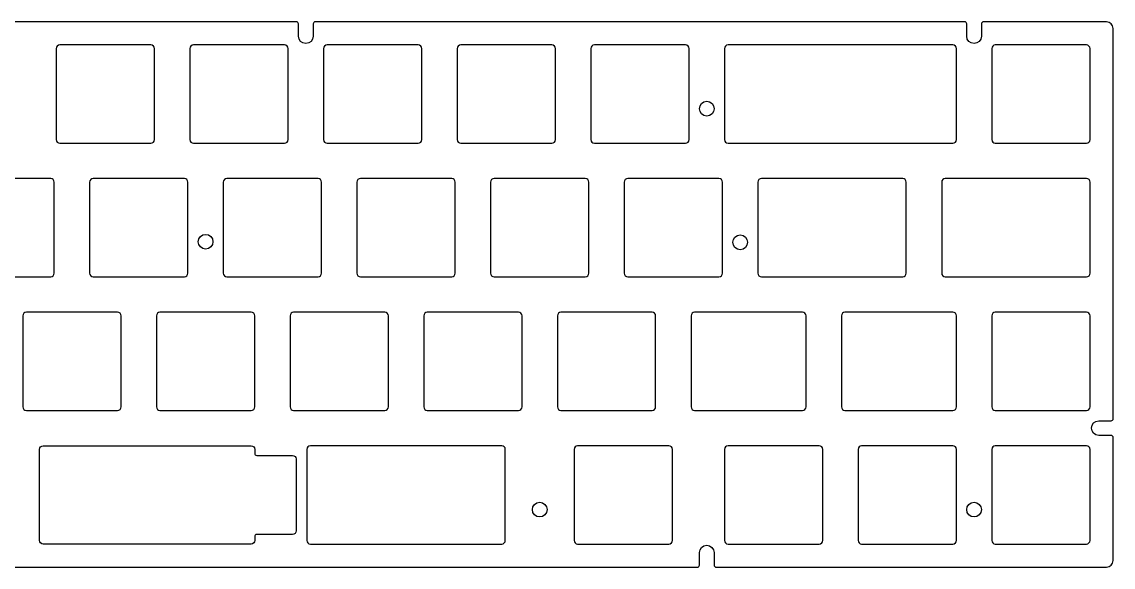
# Model space of a CAD drawing. Header units: millimetres. Extents: x -270 to 55, y 15 to 93.
# Drawn here: x -100.6 to 55, y 14.8 to 92.6 of the extents above; entities that cross this region are included whole.
import ezdxf

# ---------------------------------------------------------------- set-up
doc = ezdxf.new("R2010")
doc.units = ezdxf.units.MM
doc.header["$MEASUREMENT"] = 0
doc.layers.add('Layer 1', color=7, linetype='Continuous')

msp = doc.modelspace()

# ---------------------------------------------------------------- linework, layer by layer
at = {"layer": 'Layer 1'}
for points, knots in [([(-269.4598, 14.8023), (-269.9823, 14.8023), (-270.4096, 15.2299), (-270.4096, 15.7523), (-270.4096, 15.7523), (-270.4096, 15.7523), (-270.4096, 33.2774), (-270.4096, 33.2774), (-270.4096, 33.2774), (-270.4096, 33.443), (-270.2753, 33.5773), (-270.1096, 33.5773), (-270.1096, 33.5773), (-270.1096, 33.5773), (-268.3597, 33.5774), (-268.3597, 33.5774), (-268.3597, 33.5774), (-268.3597, 33.5774), (-268.3595, 33.5773), (-268.3595, 33.5773), (-268.3595, 33.5773), (-267.782, 33.5773), (-267.3096, 34.0498), (-267.3096, 34.6272), (-267.3096, 34.6272), (-267.3096, 34.6272), (-267.3096, 34.6274), (-267.3096, 34.6274), (-267.3096, 34.6274), (-267.3096, 35.2048), (-267.782, 35.6773), (-268.3595, 35.6774), (-268.3595, 35.6774), (-268.3595, 35.6774), (-268.3597, 35.6773), (-268.3597, 35.6773), (-268.3597, 35.6773), (-268.943, 35.6773), (-269.5263, 35.6773), (-270.1096, 35.6773), (-270.1096, 35.6773), (-270.2753, 35.6773), (-270.4096, 35.8116), (-270.4096, 35.9774), (-270.4096, 35.9774), (-270.4096, 35.9774), (-270.4096, 91.6021), (-270.4096, 91.6021), (-270.4096, 91.6021), (-270.4096, 92.1245), (-269.9823, 92.5521), (-269.4598, 92.5521), (-269.4598, 92.5521), (-269.4598, 92.5521), (-251.9356, 92.5521), (-251.9356, 92.5521), (-251.9356, 92.5521), (-251.7699, 92.5521), (-251.6356, 92.4178), (-251.6356, 92.2521), (-251.6356, 92.2521), (-251.6356, 92.2521), (-251.6356, 90.5022), (-251.6356, 90.5022), (-251.6356, 90.5022), (-251.6356, 90.5022), (-251.6356, 90.502), (-251.6356, 90.502), (-251.6356, 90.502), (-251.6356, 89.9245), (-251.1632, 89.4521), (-250.5858, 89.4521), (-250.5858, 89.4521), (-250.5858, 89.4521), (-250.5855, 89.4521), (-250.5855, 89.4521), (-250.5855, 89.4521), (-250.0081, 89.4521), (-249.5356, 89.9245), (-249.5356, 90.502), (-249.5356, 90.502), (-249.5356, 90.502), (-249.5356, 90.5022), (-249.5356, 90.5022), (-249.5356, 90.5022), (-249.5356, 91.1188), (-249.5356, 91.6355), (-249.5356, 92.2521), (-249.5356, 92.2521), (-249.5356, 92.4178), (-249.4013, 92.5521), (-249.2356, 92.5521), (-249.2356, 92.5521), (-249.2356, 92.5521), (-156.6853, 92.5521), (-156.6853, 92.5521), (-156.6853, 92.5521), (-156.5196, 92.5521), (-156.3853, 92.4178), (-156.3853, 92.2521), (-156.3853, 92.2521), (-156.3853, 91.6688), (-156.3853, 91.0855), (-156.3853, 90.5022), (-156.3853, 90.5022), (-156.3853, 90.5022), (-156.3853, 90.502), (-156.3853, 90.502), (-156.3853, 90.502), (-156.3853, 89.9245), (-155.9129, 89.4521), (-155.3355, 89.4521), (-155.3355, 89.4521), (-155.3355, 89.4521), (-155.3352, 89.4521), (-155.3352, 89.4521), (-155.3352, 89.4521), (-154.7578, 89.4521), (-154.2853, 89.9245), (-154.2853, 90.502), (-154.2853, 90.502), (-154.2853, 90.502), (-154.2853, 90.5022), (-154.2853, 90.5022), (-154.2853, 90.5022), (-154.2853, 91.0855), (-154.2853, 91.6688), (-154.2853, 92.2521), (-154.2853, 92.2521), (-154.2853, 92.4178), (-154.151, 92.5521), (-153.9853, 92.5521), (-153.9853, 92.5521), (-153.9853, 92.5521), (-61.435, 92.5521), (-61.435, 92.5521), (-61.435, 92.5521), (-61.2693, 92.5521), (-61.135, 92.4178), (-61.135, 92.2521), (-61.135, 92.2521), (-61.135, 91.6688), (-61.135, 91.0855), (-61.135, 90.5022), (-61.135, 90.5022), (-61.135, 90.5022), (-61.135, 90.502), (-61.135, 90.502), (-61.135, 90.502), (-61.135, 89.9245), (-60.6626, 89.4521), (-60.0852, 89.4521), (-60.0852, 89.4521), (-60.0852, 89.4521), (-60.0849, 89.4521), (-60.0849, 89.4521), (-60.0849, 89.4521), (-59.5075, 89.4521), (-59.035, 89.9245), (-59.035, 90.502), (-59.035, 90.502), (-59.035, 90.502), (-59.035, 90.5022), (-59.035, 90.5022), (-59.035, 90.5022), (-59.035, 90.5022), (-59.035, 92.2521), (-59.035, 92.2521), (-59.035, 92.2521), (-59.035, 92.4178), (-58.9007, 92.5521), (-58.735, 92.5521), (-58.735, 92.5521), (-58.735, 92.5521), (33.8151, 92.5521), (33.8151, 92.5521), (33.8151, 92.5521), (33.9808, 92.5521), (34.1151, 92.4178), (34.1151, 92.2521), (34.1151, 92.2521), (34.1151, 91.6688), (34.1151, 91.0855), (34.1151, 90.5022), (34.1151, 90.5022), (34.1151, 90.5022), (34.1151, 90.502), (34.1151, 90.502), (34.1151, 90.502), (34.1151, 89.9245), (34.5875, 89.4521), (35.1649, 89.4521), (35.1649, 89.4521), (35.1649, 89.4521), (35.1652, 89.4521), (35.1652, 89.4521), (35.1652, 89.4521), (35.7426, 89.4521), (36.2151, 89.9245), (36.2151, 90.502), (36.2151, 90.502), (36.2151, 90.502), (36.2151, 90.5022), (36.2151, 90.5022), (36.2151, 90.5022), (36.2151, 91.0855), (36.2151, 91.6688), (36.2151, 92.2521), (36.2151, 92.2521), (36.2151, 92.4178), (36.3494, 92.5521), (36.5151, 92.5521), (36.5151, 92.5521), (36.5151, 92.5521), (54.0404, 92.5521), (54.0404, 92.5521), (54.0404, 92.5521), (54.5629, 92.5521), (54.9902, 92.1245), (54.9902, 91.6021), (54.9902, 91.6021), (54.9902, 91.6021), (54.9902, 35.9773), (54.9902, 35.9773), (54.9902, 35.9773), (54.9902, 35.8116), (54.8559, 35.6773), (54.6902, 35.6773), (54.6902, 35.6773), (54.1069, 35.6773), (53.5236, 35.6773), (52.9403, 35.6773), (52.9403, 35.6773), (52.9403, 35.6773), (52.9401, 35.6773), (52.9401, 35.6773), (52.9401, 35.6773), (52.3626, 35.6773), (51.8902, 35.2048), (51.8902, 34.6274), (51.8902, 34.6274), (51.8902, 34.6274), (51.8902, 34.6271), (51.8902, 34.6271), (51.8902, 34.6271), (51.8902, 34.0497), (52.3626, 33.5773), (52.9401, 33.5773), (52.9401, 33.5773), (52.9401, 33.5773), (52.9403, 33.5773), (52.9403, 33.5773), (52.9403, 33.5773), (53.5236, 33.5773), (54.1069, 33.5773), (54.6902, 33.5773), (54.6902, 33.5773), (54.8559, 33.5773), (54.9902, 33.443), (54.9902, 33.2773), (54.9902, 33.2773), (54.9902, 33.2773), (54.9902, 15.7523), (54.9902, 15.7523), (54.9902, 15.7523), (54.9902, 15.2299), (54.5629, 14.8023), (54.0404, 14.8023), (54.0404, 14.8023), (54.0404, 14.8023), (-1.584, 14.8023), (-1.584, 14.8023), (-1.584, 14.8023), (-1.7497, 14.8023), (-1.884, 14.9366), (-1.884, 15.1023), (-1.884, 15.1023), (-1.884, 15.6856), (-1.884, 16.2931), (-1.884, 16.8764), (-1.884, 16.8764), (-1.884, 16.8764), (-1.884, 16.8766), (-1.884, 16.8766), (-1.884, 16.8766), (-1.884, 17.4541), (-2.3564, 17.9265), (-2.9338, 17.9265), (-2.9338, 17.9265), (-2.9338, 17.9265), (-2.9341, 17.9265), (-2.9341, 17.9265), (-2.9341, 17.9265), (-3.5115, 17.9265), (-3.984, 17.4541), (-3.984, 16.8766), (-3.984, 16.8766), (-3.984, 16.8766), (-3.984, 16.8764), (-3.984, 16.8764), (-3.984, 16.8764), (-3.984, 16.2931), (-3.984, 15.6856), (-3.984, 15.1023), (-3.984, 15.1023), (-3.984, 14.9366), (-4.1183, 14.8023), (-4.284, 14.8023), (-4.284, 14.8023), (-4.284, 14.8023), (-102.0058, 14.8023), (-102.0058, 14.8023), (-102.0058, 14.8023), (-102.1715, 14.8023), (-102.3058, 14.9366), (-102.3058, 15.1023), (-102.3058, 15.1023), (-102.3058, 15.6939), (-102.3058, 16.2856), (-102.3058, 16.8772), (-102.3058, 16.8772), (-102.3058, 16.8772), (-102.3058, 16.8774), (-102.3058, 16.8774), (-102.3058, 16.8774), (-102.3058, 17.4549), (-102.7782, 17.9273), (-103.3556, 17.9273), (-103.3556, 17.9273), (-103.3556, 17.9273), (-103.3559, 17.9273), (-103.3559, 17.9273), (-103.3559, 17.9273), (-103.9333, 17.9273), (-104.4058, 17.4549), (-104.4058, 16.8774), (-104.4058, 16.8774), (-104.4058, 16.8774), (-104.4058, 16.8772), (-104.4058, 16.8772), (-104.4058, 16.8772), (-104.4058, 16.2856), (-104.4058, 15.6939), (-104.4058, 15.1023), (-104.4058, 15.1023), (-104.4058, 14.9366), (-104.5401, 14.8023), (-104.7058, 14.8023), (-104.7058, 14.8023), (-104.7058, 14.8023), (-211.1321, 14.8023), (-211.1321, 14.8023), (-211.1321, 14.8023), (-211.2978, 14.8023), (-211.4321, 14.9366), (-211.4321, 15.1023), (-211.4321, 15.1023), (-211.4321, 15.6939), (-211.4321, 16.2856), (-211.4321, 16.8772), (-211.4321, 16.8772), (-211.4321, 16.8772), (-211.4321, 16.8774), (-211.4321, 16.8774), (-211.4321, 16.8774), (-211.4321, 17.4549), (-211.9045, 17.9273), (-212.4819, 17.9273), (-212.4819, 17.9273), (-212.4819, 17.9273), (-212.4822, 17.9273), (-212.4822, 17.9273), (-212.4822, 17.9273), (-213.0596, 17.9273), (-213.5321, 17.4549), (-213.5321, 16.8774), (-213.5321, 16.8774), (-213.5321, 16.8774), (-213.5321, 16.8772), (-213.5321, 16.8772), (-213.5321, 16.8772), (-213.5321, 16.2856), (-213.5321, 15.6939), (-213.5321, 15.1023), (-213.5321, 15.1023), (-213.5321, 14.9366), (-213.6664, 14.8023), (-213.8321, 14.8023), (-213.8321, 14.8023), (-213.8321, 14.8023), (-269.4598, 14.8023), (-269.4598, 14.8023)], [0, 0, 0, 0, 0.01010101, 0.01010101, 0.01010101, 0.01010101, 0.02020202, 0.02020202, 0.02020202, 0.02020202, 0.03030303, 0.03030303, 0.03030303, 0.03030303, 0.04040404, 0.04040404, 0.04040404, 0.04040404, 0.05050505, 0.05050505, 0.05050505, 0.05050505, 0.06060606, 0.06060606, 0.06060606, 0.06060606, 0.07070707, 0.07070707, 0.07070707, 0.07070707, 0.08080808, 0.08080808, 0.08080808, 0.08080808, 0.09090909, 0.09090909, 0.09090909, 0.09090909, 0.1010101, 0.1010101, 0.1010101, 0.1010101, 0.11111111, 0.11111111, 0.11111111, 0.11111111, 0.12121212, 0.12121212, 0.12121212, 0.12121212, 0.13131313, 0.13131313, 0.13131313, 0.13131313, 0.14141414, 0.14141414, 0.14141414, 0.14141414, 0.15151515, 0.15151515, 0.15151515, 0.15151515, 0.16161616, 0.16161616, 0.16161616, 0.16161616, 0.17171717, 0.17171717, 0.17171717, 0.17171717, 0.18181818, 0.18181818, 0.18181818, 0.18181818, 0.19191919, 0.19191919, 0.19191919, 0.19191919, 0.2020202, 0.2020202, 0.2020202, 0.2020202, 0.21212121, 0.21212121, 0.21212121, 0.21212121, 0.22222222, 0.22222222, 0.22222222, 0.22222222, 0.23232323, 0.23232323, 0.23232323, 0.23232323, 0.24242424, 0.24242424, 0.24242424, 0.24242424, 0.25252525, 0.25252525, 0.25252525, 0.25252525, 0.26262626, 0.26262626, 0.26262626, 0.26262626, 0.27272727, 0.27272727, 0.27272727, 0.27272727, 0.28282828, 0.28282828, 0.28282828, 0.28282828, 0.29292929, 0.29292929, 0.29292929, 0.29292929, 0.3030303, 0.3030303, 0.3030303, 0.3030303, 0.31313131, 0.31313131, 0.31313131, 0.31313131, 0.32323232, 0.32323232, 0.32323232, 0.32323232, 0.33333333, 0.33333333, 0.33333333, 0.33333333, 0.34343434, 0.34343434, 0.34343434, 0.34343434, 0.35353535, 0.35353535, 0.35353535, 0.35353535, 0.36363636, 0.36363636, 0.36363636, 0.36363636, 0.37373737, 0.37373737, 0.37373737, 0.37373737, 0.38383838, 0.38383838, 0.38383838, 0.38383838, 0.39393939, 0.39393939, 0.39393939, 0.39393939, 0.4040404, 0.4040404, 0.4040404, 0.4040404, 0.41414141, 0.41414141, 0.41414141, 0.41414141, 0.42424242, 0.42424242, 0.42424242, 0.42424242, 0.43434343, 0.43434343, 0.43434343, 0.43434343, 0.44444444, 0.44444444, 0.44444444, 0.44444444, 0.45454545, 0.45454545, 0.45454545, 0.45454545, 0.46464646, 0.46464646, 0.46464646, 0.46464646, 0.47474747, 0.47474747, 0.47474747, 0.47474747, 0.48484848, 0.48484848, 0.48484848, 0.48484848, 0.49494949, 0.49494949, 0.49494949, 0.49494949, 0.50505051, 0.50505051, 0.50505051, 0.50505051, 0.51515152, 0.51515152, 0.51515152, 0.51515152, 0.52525253, 0.52525253, 0.52525253, 0.52525253, 0.53535354, 0.53535354, 0.53535354, 0.53535354, 0.54545455, 0.54545455, 0.54545455, 0.54545455, 0.55555556, 0.55555556, 0.55555556, 0.55555556, 0.56565657, 0.56565657, 0.56565657, 0.56565657, 0.57575758, 0.57575758, 0.57575758, 0.57575758, 0.58585859, 0.58585859, 0.58585859, 0.58585859, 0.5959596, 0.5959596, 0.5959596, 0.5959596, 0.60606061, 0.60606061, 0.60606061, 0.60606061, 0.61616162, 0.61616162, 0.61616162, 0.61616162, 0.62626263, 0.62626263, 0.62626263, 0.62626263, 0.63636364, 0.63636364, 0.63636364, 0.63636364, 0.64646465, 0.64646465, 0.64646465, 0.64646465, 0.65656566, 0.65656566, 0.65656566, 0.65656566, 0.66666667, 0.66666667, 0.66666667, 0.66666667, 0.67676768, 0.67676768, 0.67676768, 0.67676768, 0.68686869, 0.68686869, 0.68686869, 0.68686869, 0.6969697, 0.6969697, 0.6969697, 0.6969697, 0.70707071, 0.70707071, 0.70707071, 0.70707071, 0.71717172, 0.71717172, 0.71717172, 0.71717172, 0.72727273, 0.72727273, 0.72727273, 0.72727273, 0.73737374, 0.73737374, 0.73737374, 0.73737374, 0.74747475, 0.74747475, 0.74747475, 0.74747475, 0.75757576, 0.75757576, 0.75757576, 0.75757576, 0.76767677, 0.76767677, 0.76767677, 0.76767677, 0.77777778, 0.77777778, 0.77777778, 0.77777778, 0.78787879, 0.78787879, 0.78787879, 0.78787879, 0.7979798, 0.7979798, 0.7979798, 0.7979798, 0.80808081, 0.80808081, 0.80808081, 0.80808081, 0.81818182, 0.81818182, 0.81818182, 0.81818182, 0.82828283, 0.82828283, 0.82828283, 0.82828283, 0.83838384, 0.83838384, 0.83838384, 0.83838384, 0.84848485, 0.84848485, 0.84848485, 0.84848485, 0.85858586, 0.85858586, 0.85858586, 0.85858586, 0.86868687, 0.86868687, 0.86868687, 0.86868687, 0.87878788, 0.87878788, 0.87878788, 0.87878788, 0.88888889, 0.88888889, 0.88888889, 0.88888889, 0.8989899, 0.8989899, 0.8989899, 0.8989899, 0.90909091, 0.90909091, 0.90909091, 0.90909091, 0.91919192, 0.91919192, 0.91919192, 0.91919192, 0.92929293, 0.92929293, 0.92929293, 0.92929293, 0.93939394, 0.93939394, 0.93939394, 0.93939394, 0.94949495, 0.94949495, 0.94949495, 0.94949495, 0.95959596, 0.95959596, 0.95959596, 0.95959596, 0.96969697, 0.96969697, 0.96969697, 0.96969697, 0.97979798, 0.97979798, 0.97979798, 0.97979798, 1, 1, 1, 1]), ([(-95.159, 89.2519), (-95.159, 89.2519), (-82.1588, 89.2519), (-82.1588, 89.2519), (-82.1588, 89.2519), (-81.8838, 89.2519), (-81.6589, 89.0269), (-81.6589, 88.7519), (-81.6589, 88.7519), (-81.6589, 88.7519), (-81.6589, 75.7519), (-81.6589, 75.7519), (-81.6589, 75.7519), (-81.6589, 75.4769), (-81.8838, 75.2519), (-82.1588, 75.2519), (-82.1588, 75.2519), (-82.1588, 75.2519), (-95.159, 75.2519), (-95.159, 75.2519), (-95.159, 75.2519), (-95.434, 75.2519), (-95.6589, 75.4769), (-95.6589, 75.7519), (-95.6589, 75.7519), (-95.6589, 75.7519), (-95.6589, 88.7519), (-95.6589, 88.7519), (-95.6589, 88.7519), (-95.6589, 89.0269), (-95.434, 89.2519), (-95.159, 89.2519)], [0, 0, 0, 0, 0.11111111, 0.11111111, 0.11111111, 0.11111111, 0.22222222, 0.22222222, 0.22222222, 0.22222222, 0.33333333, 0.33333333, 0.33333333, 0.33333333, 0.44444444, 0.44444444, 0.44444444, 0.44444444, 0.55555556, 0.55555556, 0.55555556, 0.55555556, 0.66666667, 0.66666667, 0.66666667, 0.66666667, 0.77777778, 0.77777778, 0.77777778, 0.77777778, 1, 1, 1, 1]), ([(-76.109, 89.2519), (-76.109, 89.2519), (-63.1088, 89.2519), (-63.1088, 89.2519), (-63.1088, 89.2519), (-62.8338, 89.2519), (-62.6089, 89.0269), (-62.6089, 88.7519), (-62.6089, 88.7519), (-62.6089, 88.7519), (-62.6089, 75.7519), (-62.6089, 75.7519), (-62.6089, 75.7519), (-62.6089, 75.4769), (-62.8338, 75.2519), (-63.1088, 75.2519), (-63.1088, 75.2519), (-63.1088, 75.2519), (-76.109, 75.2519), (-76.109, 75.2519), (-76.109, 75.2519), (-76.384, 75.2519), (-76.6089, 75.4769), (-76.6089, 75.7519), (-76.6089, 75.7519), (-76.6089, 75.7519), (-76.6089, 88.7519), (-76.6089, 88.7519), (-76.6089, 88.7519), (-76.6089, 89.0269), (-76.384, 89.2519), (-76.109, 89.2519)], [0, 0, 0, 0, 0.11111111, 0.11111111, 0.11111111, 0.11111111, 0.22222222, 0.22222222, 0.22222222, 0.22222222, 0.33333333, 0.33333333, 0.33333333, 0.33333333, 0.44444444, 0.44444444, 0.44444444, 0.44444444, 0.55555556, 0.55555556, 0.55555556, 0.55555556, 0.66666667, 0.66666667, 0.66666667, 0.66666667, 0.77777778, 0.77777778, 0.77777778, 0.77777778, 1, 1, 1, 1]), ([(-57.0592, 89.2519), (-57.0592, 89.2519), (-44.059, 89.2519), (-44.059, 89.2519), (-44.059, 89.2519), (-43.784, 89.2519), (-43.5591, 89.0269), (-43.5591, 88.7519), (-43.5591, 88.7519), (-43.5591, 88.7519), (-43.5591, 75.7519), (-43.5591, 75.7519), (-43.5591, 75.7519), (-43.5591, 75.4769), (-43.784, 75.2519), (-44.059, 75.2519), (-44.059, 75.2519), (-44.059, 75.2519), (-57.0592, 75.2519), (-57.0592, 75.2519), (-57.0592, 75.2519), (-57.3342, 75.2519), (-57.5591, 75.4769), (-57.5591, 75.7519), (-57.5591, 75.7519), (-57.5591, 75.7519), (-57.5591, 88.7519), (-57.5591, 88.7519), (-57.5591, 88.7519), (-57.5591, 89.0269), (-57.3342, 89.2519), (-57.0592, 89.2519)], [0, 0, 0, 0, 0.11111111, 0.11111111, 0.11111111, 0.11111111, 0.22222222, 0.22222222, 0.22222222, 0.22222222, 0.33333333, 0.33333333, 0.33333333, 0.33333333, 0.44444444, 0.44444444, 0.44444444, 0.44444444, 0.55555556, 0.55555556, 0.55555556, 0.55555556, 0.66666667, 0.66666667, 0.66666667, 0.66666667, 0.77777778, 0.77777778, 0.77777778, 0.77777778, 1, 1, 1, 1]), ([(-38.009, 89.2519), (-38.009, 89.2519), (-25.0088, 89.2519), (-25.0088, 89.2519), (-25.0088, 89.2519), (-24.7338, 89.2519), (-24.5089, 89.0269), (-24.5089, 88.7519), (-24.5089, 88.7519), (-24.5089, 88.7519), (-24.5089, 75.7519), (-24.5089, 75.7519), (-24.5089, 75.7519), (-24.5089, 75.4769), (-24.7338, 75.2519), (-25.0088, 75.2519), (-25.0088, 75.2519), (-25.0088, 75.2519), (-38.009, 75.2519), (-38.009, 75.2519), (-38.009, 75.2519), (-38.284, 75.2519), (-38.5089, 75.4769), (-38.5089, 75.7519), (-38.5089, 75.7519), (-38.5089, 75.7519), (-38.5089, 88.7519), (-38.5089, 88.7519), (-38.5089, 88.7519), (-38.5089, 89.0269), (-38.284, 89.2519), (-38.009, 89.2519)], [0, 0, 0, 0, 0.11111111, 0.11111111, 0.11111111, 0.11111111, 0.22222222, 0.22222222, 0.22222222, 0.22222222, 0.33333333, 0.33333333, 0.33333333, 0.33333333, 0.44444444, 0.44444444, 0.44444444, 0.44444444, 0.55555556, 0.55555556, 0.55555556, 0.55555556, 0.66666667, 0.66666667, 0.66666667, 0.66666667, 0.77777778, 0.77777778, 0.77777778, 0.77777778, 1, 1, 1, 1]), ([(-18.9589, 89.2519), (-18.9589, 89.2519), (-5.9587, 89.2519), (-5.9587, 89.2519), (-5.9587, 89.2519), (-5.6837, 89.2519), (-5.4588, 89.0269), (-5.4588, 88.7519), (-5.4588, 88.7519), (-5.4588, 88.7519), (-5.4588, 75.7519), (-5.4588, 75.7519), (-5.4588, 75.7519), (-5.4588, 75.4769), (-5.6837, 75.2519), (-5.9587, 75.2519), (-5.9587, 75.2519), (-5.9587, 75.2519), (-18.9589, 75.2519), (-18.9589, 75.2519), (-18.9589, 75.2519), (-19.2339, 75.2519), (-19.4588, 75.4769), (-19.4588, 75.7519), (-19.4588, 75.7519), (-19.4588, 75.7519), (-19.4588, 88.7519), (-19.4588, 88.7519), (-19.4588, 88.7519), (-19.4588, 89.0269), (-19.2339, 89.2519), (-18.9589, 89.2519)], [0, 0, 0, 0, 0.11111111, 0.11111111, 0.11111111, 0.11111111, 0.22222222, 0.22222222, 0.22222222, 0.22222222, 0.33333333, 0.33333333, 0.33333333, 0.33333333, 0.44444444, 0.44444444, 0.44444444, 0.44444444, 0.55555556, 0.55555556, 0.55555556, 0.55555556, 0.66666667, 0.66666667, 0.66666667, 0.66666667, 0.77777778, 0.77777778, 0.77777778, 0.77777778, 1, 1, 1, 1]), ([(0.0913, 89.2519), (0.0913, 89.2519), (32.1415, 89.2519), (32.1415, 89.2519), (32.1415, 89.2519), (32.4165, 89.2519), (32.6414, 89.0268), (32.6414, 88.7519), (32.6414, 88.7519), (32.6414, 88.7519), (32.6414, 75.7519), (32.6414, 75.7519), (32.6414, 75.7519), (32.6414, 75.477), (32.4164, 75.2519), (32.1415, 75.2519), (32.1415, 75.2519), (32.1415, 75.2519), (0.0913, 75.2519), (0.0913, 75.2519), (0.0913, 75.2519), (-0.1836, 75.2519), (-0.4086, 75.4769), (-0.4086, 75.7519), (-0.4086, 75.7519), (-0.4086, 75.7519), (-0.4086, 88.7519), (-0.4086, 88.7519), (-0.4086, 88.7519), (-0.4086, 89.0269), (-0.1837, 89.2519), (0.0913, 89.2519)], [0, 0, 0, 0, 0.11111111, 0.11111111, 0.11111111, 0.11111111, 0.22222222, 0.22222222, 0.22222222, 0.22222222, 0.33333333, 0.33333333, 0.33333333, 0.33333333, 0.44444444, 0.44444444, 0.44444444, 0.44444444, 0.55555556, 0.55555556, 0.55555556, 0.55555556, 0.66666667, 0.66666667, 0.66666667, 0.66666667, 0.77777778, 0.77777778, 0.77777778, 0.77777778, 1, 1, 1, 1]), ([(38.1911, 89.2519), (38.1911, 89.2519), (51.1913, 89.2519), (51.1913, 89.2519), (51.1913, 89.2519), (51.4663, 89.2519), (51.6912, 89.0269), (51.6912, 88.7519), (51.6912, 88.7519), (51.6912, 88.7519), (51.6912, 75.7519), (51.6912, 75.7519), (51.6912, 75.7519), (51.6912, 75.4769), (51.4663, 75.2519), (51.1913, 75.2519), (51.1913, 75.2519), (51.1913, 75.2519), (38.1911, 75.2519), (38.1911, 75.2519), (38.1911, 75.2519), (37.9161, 75.2519), (37.6912, 75.4769), (37.6912, 75.7519), (37.6912, 75.7519), (37.6912, 75.7519), (37.6912, 88.7519), (37.6912, 88.7519), (37.6912, 88.7519), (37.6912, 89.0269), (37.9161, 89.2519), (38.1911, 89.2519)], [0, 0, 0, 0, 0.11111111, 0.11111111, 0.11111111, 0.11111111, 0.22222222, 0.22222222, 0.22222222, 0.22222222, 0.33333333, 0.33333333, 0.33333333, 0.33333333, 0.44444444, 0.44444444, 0.44444444, 0.44444444, 0.55555556, 0.55555556, 0.55555556, 0.55555556, 0.66666667, 0.66666667, 0.66666667, 0.66666667, 0.77777778, 0.77777778, 0.77777778, 0.77777778, 1, 1, 1, 1]), ([(-2.9333, 81.2174), (-3.5132, 81.2174), (-3.9833, 80.7473), (-3.9833, 80.1674), (-3.9833, 80.1674), (-3.9833, 79.5875), (-3.5132, 79.1174), (-2.9333, 79.1174), (-2.9333, 79.1174), (-2.3534, 79.1174), (-1.8833, 79.5875), (-1.8833, 80.1674), (-1.8833, 80.1674), (-1.8833, 80.7473), (-2.3534, 81.2174), (-2.9333, 81.2174)], [0, 0, 0, 0, 0.2, 0.2, 0.2, 0.2, 0.4, 0.4, 0.4, 0.4, 0.6, 0.6, 0.6, 0.6, 1, 1, 1, 1]), ([(-109.4471, 70.2024), (-109.4471, 70.2024), (-96.4469, 70.2024), (-96.4469, 70.2024), (-96.4469, 70.2024), (-96.1719, 70.2024), (-95.947, 69.9774), (-95.947, 69.7024), (-95.947, 69.7024), (-95.947, 69.7024), (-95.947, 56.7024), (-95.947, 56.7024), (-95.947, 56.7024), (-95.947, 56.4274), (-96.1719, 56.2024), (-96.4469, 56.2024), (-96.4469, 56.2024), (-96.4469, 56.2024), (-109.4471, 56.2024), (-109.4471, 56.2024), (-109.4471, 56.2024), (-109.7221, 56.2024), (-109.947, 56.4274), (-109.947, 56.7024), (-109.947, 56.7024), (-109.947, 56.7024), (-109.947, 69.7024), (-109.947, 69.7024), (-109.947, 69.7024), (-109.947, 69.9774), (-109.7221, 70.2024), (-109.4471, 70.2024)], [0, 0, 0, 0, 0.11111111, 0.11111111, 0.11111111, 0.11111111, 0.22222222, 0.22222222, 0.22222222, 0.22222222, 0.33333333, 0.33333333, 0.33333333, 0.33333333, 0.44444444, 0.44444444, 0.44444444, 0.44444444, 0.55555556, 0.55555556, 0.55555556, 0.55555556, 0.66666667, 0.66666667, 0.66666667, 0.66666667, 0.77777778, 0.77777778, 0.77777778, 0.77777778, 1, 1, 1, 1]), ([(-90.3969, 70.2024), (-90.3969, 70.2024), (-77.3967, 70.2024), (-77.3967, 70.2024), (-77.3967, 70.2024), (-77.1217, 70.2024), (-76.8968, 69.9774), (-76.8968, 69.7024), (-76.8968, 69.7024), (-76.8968, 69.7024), (-76.8968, 56.7024), (-76.8968, 56.7024), (-76.8968, 56.7024), (-76.8968, 56.4274), (-77.1217, 56.2024), (-77.3967, 56.2024), (-77.3967, 56.2024), (-77.3967, 56.2024), (-90.3969, 56.2024), (-90.3969, 56.2024), (-90.3969, 56.2024), (-90.6719, 56.2024), (-90.8968, 56.4274), (-90.8968, 56.7024), (-90.8968, 56.7024), (-90.8968, 56.7024), (-90.8968, 69.7024), (-90.8968, 69.7024), (-90.8968, 69.7024), (-90.8968, 69.9774), (-90.6719, 70.2024), (-90.3969, 70.2024)], [0, 0, 0, 0, 0.11111111, 0.11111111, 0.11111111, 0.11111111, 0.22222222, 0.22222222, 0.22222222, 0.22222222, 0.33333333, 0.33333333, 0.33333333, 0.33333333, 0.44444444, 0.44444444, 0.44444444, 0.44444444, 0.55555556, 0.55555556, 0.55555556, 0.55555556, 0.66666667, 0.66666667, 0.66666667, 0.66666667, 0.77777778, 0.77777778, 0.77777778, 0.77777778, 1, 1, 1, 1]), ([(-71.3469, 70.2024), (-71.3469, 70.2024), (-58.3467, 70.2024), (-58.3467, 70.2024), (-58.3467, 70.2024), (-58.0717, 70.2024), (-57.8468, 69.9774), (-57.8468, 69.7024), (-57.8468, 69.7024), (-57.8468, 69.7024), (-57.8468, 56.7024), (-57.8468, 56.7024), (-57.8468, 56.7024), (-57.8468, 56.4274), (-58.0717, 56.2024), (-58.3467, 56.2024), (-58.3467, 56.2024), (-58.3467, 56.2024), (-71.3469, 56.2024), (-71.3469, 56.2024), (-71.3469, 56.2024), (-71.6219, 56.2024), (-71.8468, 56.4274), (-71.8468, 56.7024), (-71.8468, 56.7024), (-71.8468, 56.7024), (-71.8468, 69.7024), (-71.8468, 69.7024), (-71.8468, 69.7024), (-71.8468, 69.9774), (-71.6219, 70.2024), (-71.3469, 70.2024)], [0, 0, 0, 0, 0.11111111, 0.11111111, 0.11111111, 0.11111111, 0.22222222, 0.22222222, 0.22222222, 0.22222222, 0.33333333, 0.33333333, 0.33333333, 0.33333333, 0.44444444, 0.44444444, 0.44444444, 0.44444444, 0.55555556, 0.55555556, 0.55555556, 0.55555556, 0.66666667, 0.66666667, 0.66666667, 0.66666667, 0.77777778, 0.77777778, 0.77777778, 0.77777778, 1, 1, 1, 1]), ([(-52.2971, 70.2024), (-52.2971, 70.2024), (-39.2969, 70.2024), (-39.2969, 70.2024), (-39.2969, 70.2024), (-39.0219, 70.2024), (-38.797, 69.9774), (-38.797, 69.7024), (-38.797, 69.7024), (-38.797, 69.7024), (-38.797, 56.7024), (-38.797, 56.7024), (-38.797, 56.7024), (-38.797, 56.4274), (-39.0219, 56.2024), (-39.2969, 56.2024), (-39.2969, 56.2024), (-39.2969, 56.2024), (-52.2971, 56.2024), (-52.2971, 56.2024), (-52.2971, 56.2024), (-52.5721, 56.2024), (-52.797, 56.4274), (-52.797, 56.7024), (-52.797, 56.7024), (-52.797, 56.7024), (-52.797, 69.7024), (-52.797, 69.7024), (-52.797, 69.7024), (-52.797, 69.9774), (-52.5721, 70.2024), (-52.2971, 70.2024)], [0, 0, 0, 0, 0.11111111, 0.11111111, 0.11111111, 0.11111111, 0.22222222, 0.22222222, 0.22222222, 0.22222222, 0.33333333, 0.33333333, 0.33333333, 0.33333333, 0.44444444, 0.44444444, 0.44444444, 0.44444444, 0.55555556, 0.55555556, 0.55555556, 0.55555556, 0.66666667, 0.66666667, 0.66666667, 0.66666667, 0.77777778, 0.77777778, 0.77777778, 0.77777778, 1, 1, 1, 1]), ([(-33.2469, 70.2024), (-33.2469, 70.2024), (-20.2467, 70.2024), (-20.2467, 70.2024), (-20.2467, 70.2024), (-19.9717, 70.2024), (-19.7468, 69.9774), (-19.7468, 69.7024), (-19.7468, 69.7024), (-19.7468, 69.7024), (-19.7468, 56.7024), (-19.7468, 56.7024), (-19.7468, 56.7024), (-19.7468, 56.4274), (-19.9717, 56.2024), (-20.2467, 56.2024), (-20.2467, 56.2024), (-20.2467, 56.2024), (-33.2469, 56.2024), (-33.2469, 56.2024), (-33.2469, 56.2024), (-33.5219, 56.2024), (-33.7468, 56.4274), (-33.7468, 56.7024), (-33.7468, 56.7024), (-33.7468, 56.7024), (-33.7468, 69.7024), (-33.7468, 69.7024), (-33.7468, 69.7024), (-33.7468, 69.9774), (-33.5219, 70.2024), (-33.2469, 70.2024)], [0, 0, 0, 0, 0.11111111, 0.11111111, 0.11111111, 0.11111111, 0.22222222, 0.22222222, 0.22222222, 0.22222222, 0.33333333, 0.33333333, 0.33333333, 0.33333333, 0.44444444, 0.44444444, 0.44444444, 0.44444444, 0.55555556, 0.55555556, 0.55555556, 0.55555556, 0.66666667, 0.66666667, 0.66666667, 0.66666667, 0.77777778, 0.77777778, 0.77777778, 0.77777778, 1, 1, 1, 1]), ([(-14.1968, 70.2024), (-14.1968, 70.2024), (-1.1966, 70.2024), (-1.1966, 70.2024), (-1.1966, 70.2024), (-0.9216, 70.2024), (-0.6967, 69.9774), (-0.6967, 69.7024), (-0.6967, 69.7024), (-0.6967, 69.7024), (-0.6967, 56.7024), (-0.6967, 56.7024), (-0.6967, 56.7024), (-0.6967, 56.4274), (-0.9216, 56.2024), (-1.1966, 56.2024), (-1.1966, 56.2024), (-1.1966, 56.2024), (-14.1968, 56.2024), (-14.1968, 56.2024), (-14.1968, 56.2024), (-14.4718, 56.2024), (-14.6967, 56.4274), (-14.6967, 56.7024), (-14.6967, 56.7024), (-14.6967, 56.7024), (-14.6967, 69.7024), (-14.6967, 69.7024), (-14.6967, 69.7024), (-14.6967, 69.9774), (-14.4718, 70.2024), (-14.1968, 70.2024)], [0, 0, 0, 0, 0.11111111, 0.11111111, 0.11111111, 0.11111111, 0.22222222, 0.22222222, 0.22222222, 0.22222222, 0.33333333, 0.33333333, 0.33333333, 0.33333333, 0.44444444, 0.44444444, 0.44444444, 0.44444444, 0.55555556, 0.55555556, 0.55555556, 0.55555556, 0.66666667, 0.66666667, 0.66666667, 0.66666667, 0.77777778, 0.77777778, 0.77777778, 0.77777778, 1, 1, 1, 1]), ([(4.8532, 70.2024), (4.8532, 70.2024), (24.9987, 70.2024), (24.9987, 70.2024), (24.9987, 70.2024), (25.2737, 70.2024), (25.4986, 69.9773), (25.4986, 69.7024), (25.4986, 69.7024), (25.4986, 69.7024), (25.4986, 56.7024), (25.4986, 56.7024), (25.4986, 56.7024), (25.4986, 56.4275), (25.2736, 56.2024), (24.9987, 56.2024), (24.9987, 56.2024), (24.9987, 56.2024), (4.8532, 56.2024), (4.8532, 56.2024), (4.8532, 56.2024), (4.5783, 56.2024), (4.3533, 56.4274), (4.3533, 56.7024), (4.3533, 56.7024), (4.3533, 56.7024), (4.3533, 69.7024), (4.3533, 69.7024), (4.3533, 69.7024), (4.3533, 69.9774), (4.5782, 70.2024), (4.8532, 70.2024)], [0, 0, 0, 0, 0.11111111, 0.11111111, 0.11111111, 0.11111111, 0.22222222, 0.22222222, 0.22222222, 0.22222222, 0.33333333, 0.33333333, 0.33333333, 0.33333333, 0.44444444, 0.44444444, 0.44444444, 0.44444444, 0.55555556, 0.55555556, 0.55555556, 0.55555556, 0.66666667, 0.66666667, 0.66666667, 0.66666667, 0.77777778, 0.77777778, 0.77777778, 0.77777778, 1, 1, 1, 1]), ([(31.0463, 70.2024), (31.0463, 70.2024), (51.1918, 70.2024), (51.1918, 70.2024), (51.1918, 70.2024), (51.4668, 70.2024), (51.6917, 69.9773), (51.6917, 69.7024), (51.6917, 69.7024), (51.6917, 69.7024), (51.6917, 56.7024), (51.6917, 56.7024), (51.6917, 56.7024), (51.6917, 56.4275), (51.4667, 56.2024), (51.1918, 56.2024), (51.1918, 56.2024), (51.1918, 56.2024), (31.0463, 56.2024), (31.0463, 56.2024), (31.0463, 56.2024), (30.7714, 56.2024), (30.5464, 56.4274), (30.5464, 56.7024), (30.5464, 56.7024), (30.5464, 56.7024), (30.5464, 69.7024), (30.5464, 69.7024), (30.5464, 69.7024), (30.5464, 69.9774), (30.7713, 70.2024), (31.0463, 70.2024)], [0, 0, 0, 0, 0.11111111, 0.11111111, 0.11111111, 0.11111111, 0.22222222, 0.22222222, 0.22222222, 0.22222222, 0.33333333, 0.33333333, 0.33333333, 0.33333333, 0.44444444, 0.44444444, 0.44444444, 0.44444444, 0.55555556, 0.55555556, 0.55555556, 0.55555556, 0.66666667, 0.66666667, 0.66666667, 0.66666667, 0.77777778, 0.77777778, 0.77777778, 0.77777778, 1, 1, 1, 1]), ([(-74.3717, 62.2524), (-74.9516, 62.2524), (-75.4217, 61.7823), (-75.4217, 61.2024), (-75.4217, 61.2024), (-75.4217, 60.6225), (-74.9516, 60.1524), (-74.3717, 60.1524), (-74.3717, 60.1524), (-73.7918, 60.1524), (-73.3217, 60.6225), (-73.3217, 61.2024), (-73.3217, 61.2024), (-73.3217, 61.7823), (-73.7918, 62.2524), (-74.3717, 62.2524)], [0, 0, 0, 0, 0.2, 0.2, 0.2, 0.2, 0.4, 0.4, 0.4, 0.4, 0.6, 0.6, 0.6, 0.6, 1, 1, 1, 1]), ([(1.8286, 62.1674), (1.2487, 62.1674), (0.7786, 61.6973), (0.7786, 61.1174), (0.7786, 61.1174), (0.7786, 60.5375), (1.2487, 60.0674), (1.8286, 60.0674), (1.8286, 60.0674), (2.4085, 60.0674), (2.8786, 60.5375), (2.8786, 61.1174), (2.8786, 61.1174), (2.8786, 61.6973), (2.4085, 62.1674), (1.8286, 62.1674)], [0, 0, 0, 0, 0.2, 0.2, 0.2, 0.2, 0.4, 0.4, 0.4, 0.4, 0.6, 0.6, 0.6, 0.6, 1, 1, 1, 1]), ([(-99.9221, 51.1524), (-99.9221, 51.1524), (-86.9219, 51.1524), (-86.9219, 51.1524), (-86.9219, 51.1524), (-86.6469, 51.1524), (-86.422, 50.9274), (-86.422, 50.6524), (-86.422, 50.6524), (-86.422, 50.6524), (-86.422, 37.6524), (-86.422, 37.6524), (-86.422, 37.6524), (-86.422, 37.3774), (-86.6469, 37.1524), (-86.9219, 37.1524), (-86.9219, 37.1524), (-86.9219, 37.1524), (-99.9221, 37.1524), (-99.9221, 37.1524), (-99.9221, 37.1524), (-100.1971, 37.1524), (-100.422, 37.3774), (-100.422, 37.6524), (-100.422, 37.6524), (-100.422, 37.6524), (-100.422, 50.6524), (-100.422, 50.6524), (-100.422, 50.6524), (-100.422, 50.9274), (-100.1971, 51.1524), (-99.9221, 51.1524)], [0, 0, 0, 0, 0.11111111, 0.11111111, 0.11111111, 0.11111111, 0.22222222, 0.22222222, 0.22222222, 0.22222222, 0.33333333, 0.33333333, 0.33333333, 0.33333333, 0.44444444, 0.44444444, 0.44444444, 0.44444444, 0.55555556, 0.55555556, 0.55555556, 0.55555556, 0.66666667, 0.66666667, 0.66666667, 0.66666667, 0.77777778, 0.77777778, 0.77777778, 0.77777778, 1, 1, 1, 1]), ([(-80.8719, 51.1524), (-80.8719, 51.1524), (-67.8717, 51.1524), (-67.8717, 51.1524), (-67.8717, 51.1524), (-67.5967, 51.1524), (-67.3718, 50.9274), (-67.3718, 50.6524), (-67.3718, 50.6524), (-67.3718, 50.6524), (-67.3718, 37.6524), (-67.3718, 37.6524), (-67.3718, 37.6524), (-67.3718, 37.3774), (-67.5967, 37.1524), (-67.8717, 37.1524), (-67.8717, 37.1524), (-67.8717, 37.1524), (-80.8719, 37.1524), (-80.8719, 37.1524), (-80.8719, 37.1524), (-81.1469, 37.1524), (-81.3718, 37.3774), (-81.3718, 37.6524), (-81.3718, 37.6524), (-81.3718, 37.6524), (-81.3718, 50.6524), (-81.3718, 50.6524), (-81.3718, 50.6524), (-81.3718, 50.9274), (-81.1469, 51.1524), (-80.8719, 51.1524)], [0, 0, 0, 0, 0.11111111, 0.11111111, 0.11111111, 0.11111111, 0.22222222, 0.22222222, 0.22222222, 0.22222222, 0.33333333, 0.33333333, 0.33333333, 0.33333333, 0.44444444, 0.44444444, 0.44444444, 0.44444444, 0.55555556, 0.55555556, 0.55555556, 0.55555556, 0.66666667, 0.66666667, 0.66666667, 0.66666667, 0.77777778, 0.77777778, 0.77777778, 0.77777778, 1, 1, 1, 1]), ([(-61.8219, 51.1524), (-61.8219, 51.1524), (-48.8217, 51.1524), (-48.8217, 51.1524), (-48.8217, 51.1524), (-48.5467, 51.1524), (-48.3218, 50.9274), (-48.3218, 50.6524), (-48.3218, 50.6524), (-48.3218, 50.6524), (-48.3218, 37.6524), (-48.3218, 37.6524), (-48.3218, 37.6524), (-48.3218, 37.3774), (-48.5467, 37.1524), (-48.8217, 37.1524), (-48.8217, 37.1524), (-48.8217, 37.1524), (-61.8219, 37.1524), (-61.8219, 37.1524), (-61.8219, 37.1524), (-62.0969, 37.1524), (-62.3218, 37.3774), (-62.3218, 37.6524), (-62.3218, 37.6524), (-62.3218, 37.6524), (-62.3218, 50.6524), (-62.3218, 50.6524), (-62.3218, 50.6524), (-62.3218, 50.9274), (-62.0969, 51.1524), (-61.8219, 51.1524)], [0, 0, 0, 0, 0.11111111, 0.11111111, 0.11111111, 0.11111111, 0.22222222, 0.22222222, 0.22222222, 0.22222222, 0.33333333, 0.33333333, 0.33333333, 0.33333333, 0.44444444, 0.44444444, 0.44444444, 0.44444444, 0.55555556, 0.55555556, 0.55555556, 0.55555556, 0.66666667, 0.66666667, 0.66666667, 0.66666667, 0.77777778, 0.77777778, 0.77777778, 0.77777778, 1, 1, 1, 1]), ([(-42.7721, 51.1524), (-42.7721, 51.1524), (-29.7719, 51.1524), (-29.7719, 51.1524), (-29.7719, 51.1524), (-29.4969, 51.1524), (-29.272, 50.9274), (-29.272, 50.6524), (-29.272, 50.6524), (-29.272, 50.6524), (-29.272, 37.6524), (-29.272, 37.6524), (-29.272, 37.6524), (-29.272, 37.3774), (-29.4969, 37.1524), (-29.7719, 37.1524), (-29.7719, 37.1524), (-29.7719, 37.1524), (-42.7721, 37.1524), (-42.7721, 37.1524), (-42.7721, 37.1524), (-43.0471, 37.1524), (-43.272, 37.3774), (-43.272, 37.6524), (-43.272, 37.6524), (-43.272, 37.6524), (-43.272, 50.6524), (-43.272, 50.6524), (-43.272, 50.6524), (-43.272, 50.9274), (-43.0471, 51.1524), (-42.7721, 51.1524)], [0, 0, 0, 0, 0.11111111, 0.11111111, 0.11111111, 0.11111111, 0.22222222, 0.22222222, 0.22222222, 0.22222222, 0.33333333, 0.33333333, 0.33333333, 0.33333333, 0.44444444, 0.44444444, 0.44444444, 0.44444444, 0.55555556, 0.55555556, 0.55555556, 0.55555556, 0.66666667, 0.66666667, 0.66666667, 0.66666667, 0.77777778, 0.77777778, 0.77777778, 0.77777778, 1, 1, 1, 1]), ([(-23.7219, 51.1524), (-23.7219, 51.1524), (-10.7217, 51.1524), (-10.7217, 51.1524), (-10.7217, 51.1524), (-10.4467, 51.1524), (-10.2218, 50.9274), (-10.2218, 50.6524), (-10.2218, 50.6524), (-10.2218, 50.6524), (-10.2218, 37.6524), (-10.2218, 37.6524), (-10.2218, 37.6524), (-10.2218, 37.3774), (-10.4467, 37.1524), (-10.7217, 37.1524), (-10.7217, 37.1524), (-10.7217, 37.1524), (-23.7219, 37.1524), (-23.7219, 37.1524), (-23.7219, 37.1524), (-23.9969, 37.1524), (-24.2218, 37.3774), (-24.2218, 37.6524), (-24.2218, 37.6524), (-24.2218, 37.6524), (-24.2218, 50.6524), (-24.2218, 50.6524), (-24.2218, 50.6524), (-24.2218, 50.9274), (-23.9969, 51.1524), (-23.7219, 51.1524)], [0, 0, 0, 0, 0.11111111, 0.11111111, 0.11111111, 0.11111111, 0.22222222, 0.22222222, 0.22222222, 0.22222222, 0.33333333, 0.33333333, 0.33333333, 0.33333333, 0.44444444, 0.44444444, 0.44444444, 0.44444444, 0.55555556, 0.55555556, 0.55555556, 0.55555556, 0.66666667, 0.66666667, 0.66666667, 0.66666667, 0.77777778, 0.77777778, 0.77777778, 0.77777778, 1, 1, 1, 1]), ([(-4.6718, 51.1524), (-4.6718, 51.1524), (10.7084, 51.1524), (10.7084, 51.1524), (10.7084, 51.1524), (10.9834, 51.1524), (11.2083, 50.9273), (11.2083, 50.6524), (11.2083, 50.6524), (11.2083, 50.6524), (11.2083, 37.6524), (11.2083, 37.6524), (11.2083, 37.6524), (11.2083, 37.3775), (10.9833, 37.1524), (10.7084, 37.1524), (10.7084, 37.1524), (10.7084, 37.1524), (-4.6718, 37.1524), (-4.6718, 37.1524), (-4.6718, 37.1524), (-4.9467, 37.1524), (-5.1717, 37.3774), (-5.1717, 37.6524), (-5.1717, 37.6524), (-5.1717, 37.6524), (-5.1717, 50.6524), (-5.1717, 50.6524), (-5.1717, 50.6524), (-5.1717, 50.9274), (-4.9468, 51.1524), (-4.6718, 51.1524)], [0, 0, 0, 0, 0.11111111, 0.11111111, 0.11111111, 0.11111111, 0.22222222, 0.22222222, 0.22222222, 0.22222222, 0.33333333, 0.33333333, 0.33333333, 0.33333333, 0.44444444, 0.44444444, 0.44444444, 0.44444444, 0.55555556, 0.55555556, 0.55555556, 0.55555556, 0.66666667, 0.66666667, 0.66666667, 0.66666667, 0.77777778, 0.77777778, 0.77777778, 0.77777778, 1, 1, 1, 1]), ([(16.7593, 51.1524), (16.7593, 51.1524), (32.1395, 51.1524), (32.1395, 51.1524), (32.1395, 51.1524), (32.4145, 51.1524), (32.6394, 50.9273), (32.6394, 50.6524), (32.6394, 50.6524), (32.6394, 50.6524), (32.6394, 37.6524), (32.6394, 37.6524), (32.6394, 37.6524), (32.6394, 37.3775), (32.4144, 37.1524), (32.1395, 37.1524), (32.1395, 37.1524), (32.1395, 37.1524), (16.7593, 37.1524), (16.7593, 37.1524), (16.7593, 37.1524), (16.4844, 37.1524), (16.2594, 37.3774), (16.2594, 37.6524), (16.2594, 37.6524), (16.2594, 37.6524), (16.2594, 50.6524), (16.2594, 50.6524), (16.2594, 50.6524), (16.2594, 50.9274), (16.4843, 51.1524), (16.7593, 51.1524)], [0, 0, 0, 0, 0.11111111, 0.11111111, 0.11111111, 0.11111111, 0.22222222, 0.22222222, 0.22222222, 0.22222222, 0.33333333, 0.33333333, 0.33333333, 0.33333333, 0.44444444, 0.44444444, 0.44444444, 0.44444444, 0.55555556, 0.55555556, 0.55555556, 0.55555556, 0.66666667, 0.66666667, 0.66666667, 0.66666667, 0.77777778, 0.77777778, 0.77777778, 0.77777778, 1, 1, 1, 1]), ([(38.1911, 51.1524), (38.1911, 51.1524), (51.1913, 51.1524), (51.1913, 51.1524), (51.1913, 51.1524), (51.4663, 51.1524), (51.6912, 50.9274), (51.6912, 50.6524), (51.6912, 50.6524), (51.6912, 50.6524), (51.6912, 37.6524), (51.6912, 37.6524), (51.6912, 37.6524), (51.6912, 37.3774), (51.4663, 37.1524), (51.1913, 37.1524), (51.1913, 37.1524), (51.1913, 37.1524), (38.1911, 37.1524), (38.1911, 37.1524), (38.1911, 37.1524), (37.9161, 37.1524), (37.6912, 37.3774), (37.6912, 37.6524), (37.6912, 37.6524), (37.6912, 37.6524), (37.6912, 50.6524), (37.6912, 50.6524), (37.6912, 50.6524), (37.6912, 50.9274), (37.9161, 51.1524), (38.1911, 51.1524)], [0, 0, 0, 0, 0.11111111, 0.11111111, 0.11111111, 0.11111111, 0.22222222, 0.22222222, 0.22222222, 0.22222222, 0.33333333, 0.33333333, 0.33333333, 0.33333333, 0.44444444, 0.44444444, 0.44444444, 0.44444444, 0.55555556, 0.55555556, 0.55555556, 0.55555556, 0.66666667, 0.66666667, 0.66666667, 0.66666667, 0.77777778, 0.77777778, 0.77777778, 0.77777778, 1, 1, 1, 1]), ([(-67.3718, 19.1732), (-67.3718, 19.3389), (-67.2375, 19.4732), (-67.0718, 19.4732), (-67.0718, 19.4732), (-65.3738, 19.4732), (-63.6759, 19.4732), (-61.9779, 19.4732), (-61.9779, 19.4732), (-61.7034, 19.4732), (-61.478, 19.6987), (-61.478, 19.9732), (-61.478, 19.9732), (-61.478, 19.9732), (-61.478, 30.2318), (-61.478, 30.2318), (-61.478, 30.2318), (-61.478, 30.5063), (-61.7029, 30.7318), (-61.9779, 30.7318), (-61.9779, 30.7318), (-63.6759, 30.7318), (-65.3738, 30.7318), (-67.0718, 30.7318), (-67.0718, 30.7318), (-67.2375, 30.7318), (-67.3718, 30.8661), (-67.3718, 31.0318), (-67.3718, 31.0318), (-67.3718, 31.2554), (-67.3718, 31.3789), (-67.3718, 31.6025), (-67.3718, 31.6025), (-67.3718, 31.8773), (-67.5967, 32.1025), (-67.8717, 32.1025), (-67.8717, 32.1025), (-67.8717, 32.1025), (-97.5413, 32.1025), (-97.5413, 32.1025), (-97.5413, 32.1025), (-97.8163, 32.1025), (-98.0412, 31.8775), (-98.0412, 31.6025), (-98.0412, 31.6025), (-98.0412, 31.6025), (-98.0412, 18.6025), (-98.0412, 18.6025), (-98.0412, 18.6025), (-98.0412, 18.3275), (-97.8161, 18.1025), (-97.5413, 18.1025), (-97.5413, 18.1025), (-97.5413, 18.1025), (-67.8717, 18.1025), (-67.8717, 18.1025), (-67.8717, 18.1025), (-67.5969, 18.1025), (-67.3718, 18.3277), (-67.3718, 18.6025), (-67.3718, 18.6025), (-67.3718, 18.8261), (-67.3718, 18.9496), (-67.3718, 19.1732)], [0, 0, 0, 0, 0.05882353, 0.05882353, 0.05882353, 0.05882353, 0.11764706, 0.11764706, 0.11764706, 0.11764706, 0.17647059, 0.17647059, 0.17647059, 0.17647059, 0.23529412, 0.23529412, 0.23529412, 0.23529412, 0.29411765, 0.29411765, 0.29411765, 0.29411765, 0.35294118, 0.35294118, 0.35294118, 0.35294118, 0.41176471, 0.41176471, 0.41176471, 0.41176471, 0.47058824, 0.47058824, 0.47058824, 0.47058824, 0.52941176, 0.52941176, 0.52941176, 0.52941176, 0.58823529, 0.58823529, 0.58823529, 0.58823529, 0.64705882, 0.64705882, 0.64705882, 0.64705882, 0.70588235, 0.70588235, 0.70588235, 0.70588235, 0.76470588, 0.76470588, 0.76470588, 0.76470588, 0.82352941, 0.82352941, 0.82352941, 0.82352941, 0.88235294, 0.88235294, 0.88235294, 0.88235294, 1, 1, 1, 1]), ([(-59.4406, 32.1025), (-59.4406, 32.1025), (-32.1536, 32.1025), (-32.1536, 32.1025), (-32.1536, 32.1025), (-31.8786, 32.1025), (-31.6537, 31.8772), (-31.6537, 31.6025), (-31.6537, 31.6025), (-31.6537, 31.6025), (-31.6537, 18.6025), (-31.6537, 18.6025), (-31.6537, 18.6025), (-31.6537, 18.3278), (-31.8789, 18.1025), (-32.1536, 18.1025), (-32.1536, 18.1025), (-32.1536, 18.1025), (-59.4406, 18.1025), (-59.4406, 18.1025), (-59.4406, 18.1025), (-59.7153, 18.1025), (-59.9405, 18.3275), (-59.9405, 18.6025), (-59.9405, 18.6025), (-59.9405, 18.6025), (-59.9405, 31.6025), (-59.9405, 31.6025), (-59.9405, 31.6025), (-59.9405, 31.8775), (-59.7156, 32.1025), (-59.4406, 32.1025)], [0, 0, 0, 0, 0.11111111, 0.11111111, 0.11111111, 0.11111111, 0.22222222, 0.22222222, 0.22222222, 0.22222222, 0.33333333, 0.33333333, 0.33333333, 0.33333333, 0.44444444, 0.44444444, 0.44444444, 0.44444444, 0.55555556, 0.55555556, 0.55555556, 0.55555556, 0.66666667, 0.66666667, 0.66666667, 0.66666667, 0.77777778, 0.77777778, 0.77777778, 0.77777778, 1, 1, 1, 1]), ([(-21.3407, 32.1025), (-21.3407, 32.1025), (-8.3405, 32.1025), (-8.3405, 32.1025), (-8.3405, 32.1025), (-8.0655, 32.1025), (-7.8406, 31.8775), (-7.8406, 31.6025), (-7.8406, 31.6025), (-7.8406, 31.6025), (-7.8406, 18.6025), (-7.8406, 18.6025), (-7.8406, 18.6025), (-7.8406, 18.3275), (-8.0655, 18.1025), (-8.3405, 18.1025), (-8.3405, 18.1025), (-8.3405, 18.1025), (-21.3407, 18.1025), (-21.3407, 18.1025), (-21.3407, 18.1025), (-21.6157, 18.1025), (-21.8406, 18.3275), (-21.8406, 18.6025), (-21.8406, 18.6025), (-21.8406, 18.6025), (-21.8406, 31.6025), (-21.8406, 31.6025), (-21.8406, 31.6025), (-21.8406, 31.8775), (-21.6157, 32.1025), (-21.3407, 32.1025)], [0, 0, 0, 0, 0.11111111, 0.11111111, 0.11111111, 0.11111111, 0.22222222, 0.22222222, 0.22222222, 0.22222222, 0.33333333, 0.33333333, 0.33333333, 0.33333333, 0.44444444, 0.44444444, 0.44444444, 0.44444444, 0.55555556, 0.55555556, 0.55555556, 0.55555556, 0.66666667, 0.66666667, 0.66666667, 0.66666667, 0.77777778, 0.77777778, 0.77777778, 0.77777778, 1, 1, 1, 1]), ([(0.0904, 32.1025), (0.0904, 32.1025), (13.0906, 32.1025), (13.0906, 32.1025), (13.0906, 32.1025), (13.3656, 32.1025), (13.5905, 31.8775), (13.5905, 31.6025), (13.5905, 31.6025), (13.5905, 31.6025), (13.5905, 18.6025), (13.5905, 18.6025), (13.5905, 18.6025), (13.5905, 18.3275), (13.3656, 18.1025), (13.0906, 18.1025), (13.0906, 18.1025), (13.0906, 18.1025), (0.0904, 18.1025), (0.0904, 18.1025), (0.0904, 18.1025), (-0.1846, 18.1025), (-0.4095, 18.3275), (-0.4095, 18.6025), (-0.4095, 18.6025), (-0.4095, 18.6025), (-0.4095, 31.6025), (-0.4095, 31.6025), (-0.4095, 31.6025), (-0.4095, 31.8775), (-0.1846, 32.1025), (0.0904, 32.1025)], [0, 0, 0, 0, 0.11111111, 0.11111111, 0.11111111, 0.11111111, 0.22222222, 0.22222222, 0.22222222, 0.22222222, 0.33333333, 0.33333333, 0.33333333, 0.33333333, 0.44444444, 0.44444444, 0.44444444, 0.44444444, 0.55555556, 0.55555556, 0.55555556, 0.55555556, 0.66666667, 0.66666667, 0.66666667, 0.66666667, 0.77777778, 0.77777778, 0.77777778, 0.77777778, 1, 1, 1, 1]), ([(19.1402, 32.1025), (19.1402, 32.1025), (32.1404, 32.1025), (32.1404, 32.1025), (32.1404, 32.1025), (32.4154, 32.1025), (32.6403, 31.8775), (32.6403, 31.6025), (32.6403, 31.6025), (32.6403, 31.6025), (32.6403, 18.6025), (32.6403, 18.6025), (32.6403, 18.6025), (32.6403, 18.3275), (32.4154, 18.1025), (32.1404, 18.1025), (32.1404, 18.1025), (32.1404, 18.1025), (19.1402, 18.1025), (19.1402, 18.1025), (19.1402, 18.1025), (18.8652, 18.1025), (18.6403, 18.3275), (18.6403, 18.6025), (18.6403, 18.6025), (18.6403, 18.6025), (18.6403, 31.6025), (18.6403, 31.6025), (18.6403, 31.6025), (18.6403, 31.8775), (18.8652, 32.1025), (19.1402, 32.1025)], [0, 0, 0, 0, 0.11111111, 0.11111111, 0.11111111, 0.11111111, 0.22222222, 0.22222222, 0.22222222, 0.22222222, 0.33333333, 0.33333333, 0.33333333, 0.33333333, 0.44444444, 0.44444444, 0.44444444, 0.44444444, 0.55555556, 0.55555556, 0.55555556, 0.55555556, 0.66666667, 0.66666667, 0.66666667, 0.66666667, 0.77777778, 0.77777778, 0.77777778, 0.77777778, 1, 1, 1, 1]), ([(38.1911, 32.1025), (38.1911, 32.1025), (51.1913, 32.1025), (51.1913, 32.1025), (51.1913, 32.1025), (51.4663, 32.1025), (51.6912, 31.8775), (51.6912, 31.6025), (51.6912, 31.6025), (51.6912, 31.6025), (51.6912, 18.6025), (51.6912, 18.6025), (51.6912, 18.6025), (51.6912, 18.3275), (51.4663, 18.1025), (51.1913, 18.1025), (51.1913, 18.1025), (51.1913, 18.1025), (38.1911, 18.1025), (38.1911, 18.1025), (38.1911, 18.1025), (37.9161, 18.1025), (37.6912, 18.3275), (37.6912, 18.6025), (37.6912, 18.6025), (37.6912, 18.6025), (37.6912, 31.6025), (37.6912, 31.6025), (37.6912, 31.6025), (37.6912, 31.8775), (37.9161, 32.1025), (38.1911, 32.1025)], [0, 0, 0, 0, 0.11111111, 0.11111111, 0.11111111, 0.11111111, 0.22222222, 0.22222222, 0.22222222, 0.22222222, 0.33333333, 0.33333333, 0.33333333, 0.33333333, 0.44444444, 0.44444444, 0.44444444, 0.44444444, 0.55555556, 0.55555556, 0.55555556, 0.55555556, 0.66666667, 0.66666667, 0.66666667, 0.66666667, 0.77777778, 0.77777778, 0.77777778, 0.77777778, 1, 1, 1, 1]), ([(-26.7472, 24.0669), (-27.3271, 24.0669), (-27.7972, 23.5968), (-27.7972, 23.0169), (-27.7972, 23.0169), (-27.7972, 22.437), (-27.3271, 21.9669), (-26.7472, 21.9669), (-26.7472, 21.9669), (-26.1673, 21.9669), (-25.6972, 22.437), (-25.6972, 23.0169), (-25.6972, 23.0169), (-25.6972, 23.5968), (-26.1673, 24.0669), (-26.7472, 24.0669)], [0, 0, 0, 0, 0.2, 0.2, 0.2, 0.2, 0.4, 0.4, 0.4, 0.4, 0.6, 0.6, 0.6, 0.6, 1, 1, 1, 1]), ([(35.1657, 24.0669), (34.5858, 24.0669), (34.1157, 23.5968), (34.1157, 23.0169), (34.1157, 23.0169), (34.1157, 22.437), (34.5858, 21.9669), (35.1657, 21.9669), (35.1657, 21.9669), (35.7456, 21.9669), (36.2157, 22.437), (36.2157, 23.0169), (36.2157, 23.0169), (36.2157, 23.5968), (35.7456, 24.0669), (35.1657, 24.0669)], [0, 0, 0, 0, 0.2, 0.2, 0.2, 0.2, 0.4, 0.4, 0.4, 0.4, 0.6, 0.6, 0.6, 0.6, 1, 1, 1, 1])]:
    msp.add_open_spline(points, degree=3, knots=knots, dxfattribs=at)

doc.saveas('drawing.dxf')
